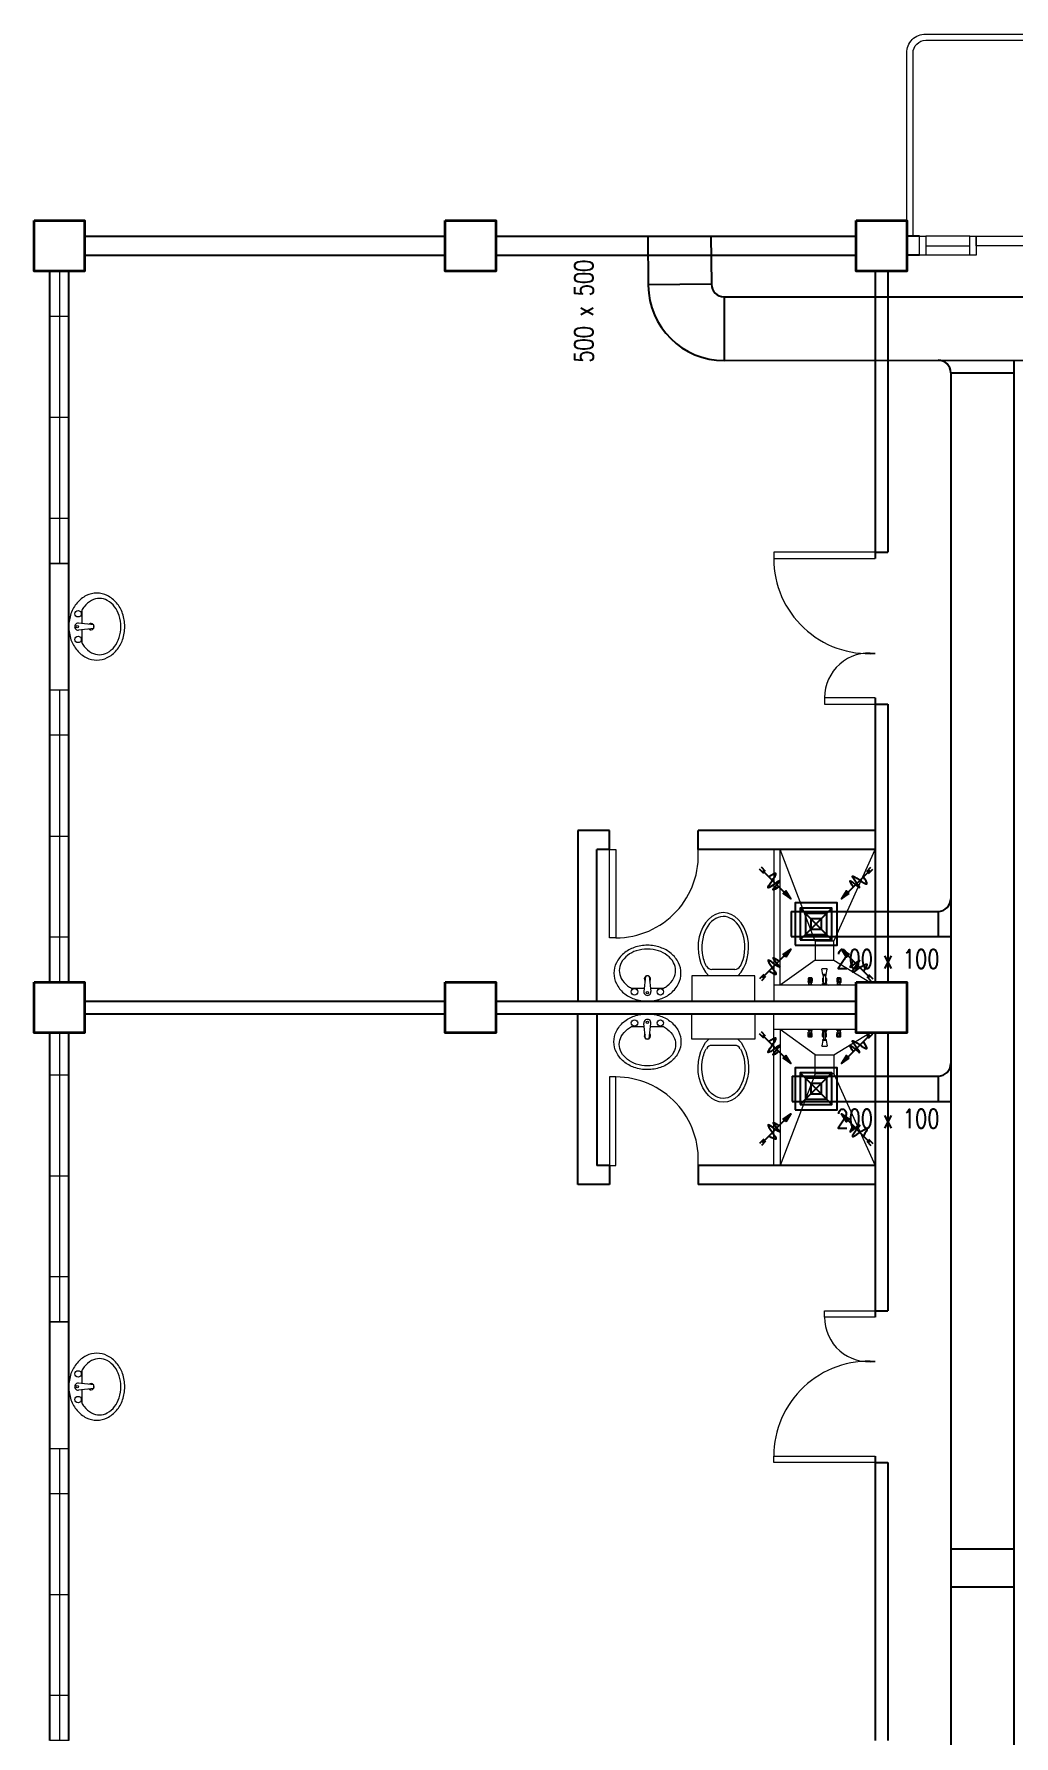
# Model space of a CAD drawing. Header units: millimetres. Extents: x 3 to 434, y 1 to 233.
# Drawn here: x 13.72 to 21.47, y 46.92 to 60.39 of the extents above; entities that cross this region are included whole.
import ezdxf

# ---------------------------------------------------------------- set-up
doc = ezdxf.new("R2010")
doc.units = ezdxf.units.MM
doc.header["$MEASUREMENT"] = 0
for name, color, linetype in [('AIR', 7, 'Continuous'), ('AIR-00', 8, 'Continuous'), ('AIR-03', 30, 'Continuous'), ('ducting label', 7, 'Continuous'), ('exhaust', 1, 'Continuous')]:
    doc.layers.add(name, color=color, linetype=linetype)
doc.styles.add('Arch-Dim', font='simplex.shx', dxfattribs={"width": 0.75})

# ---------------------------------------------------------------- blocks, each defined once
blk = doc.blocks.new('GRILL-C-IN')
at = {"layer": 'AIR-00', "ltscale": 3}
for p, q in [((-0.623, 0.601), (-0.674, 0.651)), ((-0.601, 0.623), (-0.651, 0.674)), ((-0.637, 0.637), (-0.3, 0.3)), ((0.637, 0.637), (0.3, 0.3)), ((0.601, 0.623), (0.651, 0.674)), ((0.623, 0.601), (0.674, 0.651)), ((-0.637, -0.637), (-0.3, -0.3)), ((0.637, -0.637), (0.3, -0.3)), ((-0.623, -0.601), (-0.674, -0.651)), ((0.623, -0.601), (0.674, -0.651)), ((-0.601, -0.623), (-0.651, -0.674)), ((0.601, -0.623), (0.651, -0.674))]:
    blk.add_line(p, q, dxfattribs=at)
at = {"layer": 'AIR-00', "color": 50}
for p, q in [((-0.188, 0.187), (0.187, -0.188)), ((0.187, 0.187), (-0.188, -0.188))]:
    blk.add_line(p, q, dxfattribs=at)
at = {"layer": 'AIR-00', "ltscale": 3}
for points in [[(-0.362, 0.393), (-0.393, 0.362), (-0.3, 0.3)], [(0.393, 0.362), (0.362, 0.393), (0.3, 0.3)], [(-0.362, -0.393), (-0.393, -0.362), (-0.3, -0.3)], [(0.393, -0.362), (0.362, -0.393), (0.3, -0.3)]]:
    blk.add_lwpolyline(points, close=True, dxfattribs=at)
at = {"layer": 'AIR-00', "color": 50}
for points in [[(-0.188, -0.188), (0.187, -0.188), (0.187, 0.187), (-0.188, 0.187)], [(-0.125, -0.125), (0.125, -0.125), (0.125, 0.125), (-0.125, 0.125)], [(-0.062, -0.062), (0.062, -0.062), (0.062, 0.062), (-0.062, 0.062)]]:
    blk.add_lwpolyline(points, close=True, dxfattribs=at)
at = {"layer": 'AIR-00', "ltscale": 3}
for points in [[(-0.441, 0.441), (-0.512, 0.404), (-0.432, 0.514), (-0.568, 0.43), (-0.477, 0.6), (-0.561, 0.561)], [(0.441, 0.441), (0.404, 0.512), (0.514, 0.432), (0.43, 0.568), (0.6, 0.477), (0.561, 0.561)], [(-0.441, -0.441), (-0.512, -0.404), (-0.432, -0.514), (-0.568, -0.43), (-0.477, -0.6), (-0.561, -0.561)], [(0.441, -0.441), (0.404, -0.512), (0.514, -0.432), (0.43, -0.568), (0.6, -0.477), (0.561, -0.561)]]:
    blk.add_spline(points, degree=3, dxfattribs=at)
for points in [[(-0.3, 0.3), (-0.362, 0.393), (-0.393, 0.362)], [(0.3, 0.3), (0.393, 0.362), (0.362, 0.393)], [(-0.3, -0.3), (-0.362, -0.393), (-0.393, -0.362)], [(0.3, -0.3), (0.393, -0.362), (0.362, -0.393)]]:
    blk.add_solid(points, dxfattribs=at)
at = {"layer": 'AIR-03', "color": 6}
blk.add_lwpolyline([(-0.25, -0.25), (0.25, -0.25), (0.25, 0.25), (-0.25, 0.25)], close=True, dxfattribs=at)

msp = doc.modelspace()

# ---------------------------------------------------------------- linework, layer by layer
at = {"color": 8, "linetype": 'ByBlock', "lineweight": 25}
for p, q in [((14.12, 58.787), (16.97, 58.787)), ((17.37, 58.787), (20.22, 58.787)), ((20.72, 58.787), (20.62, 58.787)), ((14.12, 58.637), (16.97, 58.637)), ((17.37, 58.637), (20.22, 58.637)), ((20.72, 58.637), (20.62, 58.637)), ((13.845, 52.887), (13.845, 58.512)), ((13.995, 52.887), (13.995, 58.512)), ((20.37, 58.512), (20.37, 56.237)), ((20.47, 58.512), (20.47, 56.287)), ((20.37, 56.287), (20.47, 56.287)), ((20.37, 55.137), (20.37, 52.887)), ((20.37, 55.087), (20.47, 55.087)), ((20.47, 55.087), (20.47, 52.887)), ((18.02, 54.087), (18.02, 52.737)), ((14.12, 52.737), (16.97, 52.737)), ((17.37, 52.737), (20.22, 52.737)), ((14.12, 52.637), (16.97, 52.637)), ((17.37, 52.637), (20.22, 52.637)), ((18.02, 51.287), (18.02, 52.637)), ((13.845, 46.887), (13.845, 52.487)), ((13.995, 46.887), (13.995, 52.487)), ((20.37, 52.487), (20.37, 50.237)), ((20.47, 52.487), (20.47, 50.287)), ((18.97, 51.437), (18.97, 51.287)), ((20.37, 50.287), (20.47, 50.287)), ((20.37, 49.137), (20.37, 46.887)), ((20.37, 49.087), (20.47, 49.087)), ((20.47, 49.087), (20.47, 46.887))]:
    msp.add_line(p, q, dxfattribs=at)
at = {"color": 8, "linetype": 'ByBlock', "lineweight": 13}
for p, q in [((21.12, 58.787), (20.77, 58.787)), ((20.77, 58.712), (21.12, 58.712)), ((21.12, 58.637), (20.77, 58.637))]:
    msp.add_line(p, q, dxfattribs=at)
at = {"color": 8, "linetype": 'ByBlock', "lineweight": 9}
for p, q in [((13.92, 58.512), (13.92, 56.199)), ((13.845, 57.355), (13.845, 58.155)), ((13.845, 58.155), (13.995, 58.155)), ((13.995, 58.155), (13.995, 56.555)), ((13.845, 57.355), (13.995, 57.355)), ((13.995, 56.555), (13.845, 56.555)), ((13.845, 56.199), (13.995, 56.199)), ((13.845, 55.199), (13.995, 55.199)), ((13.92, 55.199), (13.92, 52.887)), ((13.845, 54.043), (13.845, 54.843)), ((13.845, 54.843), (13.995, 54.843)), ((13.995, 54.843), (13.995, 53.243)), ((13.845, 54.043), (13.995, 54.043)), ((13.995, 53.243), (13.845, 53.243)), ((20.22, 52.862), (19.57, 52.862)), ((18.17, 52.737), (20.12, 52.737)), ((18.17, 52.637), (20.12, 52.637)), ((20.22, 52.512), (19.57, 52.512)), ((13.92, 52.487), (13.92, 50.199)), ((13.845, 51.355), (13.845, 52.155)), ((13.845, 52.155), (13.995, 52.155)), ((13.995, 52.155), (13.995, 50.555)), ((13.845, 51.355), (13.995, 51.355)), ((13.995, 50.555), (13.845, 50.555)), ((13.845, 50.199), (13.995, 50.199)), ((13.845, 49.199), (13.995, 49.199)), ((13.92, 49.199), (13.92, 46.887)), ((13.845, 48.043), (13.845, 48.843)), ((13.845, 48.843), (13.995, 48.843)), ((13.995, 48.843), (13.995, 47.243)), ((13.845, 48.043), (13.995, 48.043)), ((13.995, 47.243), (13.845, 47.243))]:
    msp.add_line(p, q, dxfattribs=at)
at = {"color": 8, "lineweight": 9}
for p, q in [((14.193, 55.714), (14.071, 55.727)), ((14.193, 55.685), (14.071, 55.671)), ((18.555, 52.935), (18.542, 52.813)), ((18.584, 52.935), (18.598, 52.813)), ((18.92, 52.937), (18.92, 52.737)), ((19.42, 52.937), (18.92, 52.937)), ((19.26, 52.987), (19.08, 52.987)), ((19.42, 52.737), (19.42, 52.937)), ((19.843, 52.919), (19.84, 52.917)), ((19.84, 52.917), (19.84, 52.895)), ((19.873, 52.917), (19.84, 52.917)), ((19.843, 52.92), (19.843, 52.919)), ((19.869, 52.92), (19.843, 52.92)), ((19.869, 52.919), (19.843, 52.919)), ((19.843, 52.908), (19.843, 52.896)), ((19.85, 52.908), (19.85, 52.896)), ((19.862, 52.908), (19.862, 52.896)), ((19.869, 52.92), (19.869, 52.919)), ((19.869, 52.919), (19.873, 52.917)), ((19.869, 52.908), (19.869, 52.896)), ((19.873, 52.917), (19.873, 52.895)), ((19.958, 52.947), (19.949, 52.989)), ((19.951, 52.994), (19.989, 52.994)), ((19.957, 52.919), (19.953, 52.917)), ((19.962, 52.917), (19.953, 52.917)), ((19.953, 52.917), (19.953, 52.895)), ((19.962, 52.92), (19.957, 52.92)), ((19.957, 52.92), (19.957, 52.919)), ((19.962, 52.919), (19.957, 52.919)), ((19.957, 52.908), (19.957, 52.896)), ((19.982, 52.947), (19.958, 52.947)), ((19.958, 52.947), (19.958, 52.94)), ((19.982, 52.947), (19.958, 52.947)), ((19.958, 52.94), (19.982, 52.94)), ((19.962, 52.877), (19.962, 52.94)), ((19.977, 52.94), (19.977, 52.877)), ((19.983, 52.92), (19.977, 52.92)), ((19.983, 52.919), (19.977, 52.919)), ((19.987, 52.917), (19.977, 52.917)), ((19.982, 52.947), (19.991, 52.989)), ((19.982, 52.94), (19.982, 52.947)), ((19.983, 52.92), (19.983, 52.919)), ((19.983, 52.919), (19.987, 52.917)), ((19.983, 52.908), (19.983, 52.896)), ((19.987, 52.917), (19.987, 52.895)), ((20.07, 52.919), (20.067, 52.917)), ((20.1, 52.917), (20.067, 52.917)), ((20.067, 52.917), (20.067, 52.895)), ((20.097, 52.92), (20.07, 52.92)), ((20.07, 52.92), (20.07, 52.919)), ((20.097, 52.919), (20.07, 52.919)), ((20.07, 52.908), (20.07, 52.896)), ((20.077, 52.908), (20.077, 52.896)), ((20.09, 52.908), (20.09, 52.896)), ((20.097, 52.92), (20.097, 52.919)), ((20.097, 52.919), (20.1, 52.917)), ((20.097, 52.908), (20.097, 52.896)), ((20.1, 52.917), (20.1, 52.895)), ((19.839, 52.863), (19.843, 52.869)), ((19.839, 52.863), (19.839, 52.862)), ((19.873, 52.863), (19.839, 52.863)), ((19.873, 52.862), (19.839, 52.862)), ((19.84, 52.895), (19.842, 52.891)), ((19.842, 52.889), (19.842, 52.883)), ((19.87, 52.883), (19.842, 52.883)), ((19.842, 52.883), (19.843, 52.881)), ((19.843, 52.895), (19.85, 52.895)), ((19.87, 52.881), (19.843, 52.881)), ((19.87, 52.869), (19.843, 52.869)), ((19.845, 52.869), (19.845, 52.881)), ((19.869, 52.895), (19.862, 52.895)), ((19.868, 52.869), (19.868, 52.881)), ((19.87, 52.889), (19.87, 52.883)), ((19.87, 52.883), (19.87, 52.881)), ((19.873, 52.863), (19.87, 52.869)), ((19.873, 52.895), (19.871, 52.891)), ((19.873, 52.863), (19.873, 52.862)), ((19.941, 52.862), (19.953, 52.868)), ((19.999, 52.862), (19.941, 52.862)), ((19.953, 52.895), (19.955, 52.891)), ((19.953, 52.877), (19.987, 52.877)), ((19.953, 52.868), (19.953, 52.877)), ((19.953, 52.868), (19.987, 52.868)), ((19.987, 52.868), (19.953, 52.868)), ((19.956, 52.889), (19.956, 52.883)), ((19.962, 52.883), (19.956, 52.883)), ((19.956, 52.883), (19.957, 52.881)), ((19.957, 52.895), (19.962, 52.895)), ((19.962, 52.881), (19.957, 52.881)), ((19.959, 52.877), (19.959, 52.881)), ((19.977, 52.877), (19.962, 52.877)), ((19.983, 52.895), (19.977, 52.895)), ((19.984, 52.883), (19.977, 52.883)), ((19.983, 52.881), (19.977, 52.881)), ((19.981, 52.877), (19.981, 52.881)), ((19.984, 52.883), (19.983, 52.881)), ((19.987, 52.895), (19.984, 52.891)), ((19.984, 52.889), (19.984, 52.883)), ((19.987, 52.877), (19.987, 52.868)), ((19.987, 52.868), (19.999, 52.862)), ((20.066, 52.862), (20.07, 52.869)), ((20.101, 52.862), (20.066, 52.862)), ((20.101, 52.862), (20.066, 52.862)), ((20.066, 52.862), (20.066, 52.862)), ((20.067, 52.895), (20.069, 52.891)), ((20.07, 52.895), (20.078, 52.895)), ((20.07, 52.889), (20.07, 52.883)), ((20.07, 52.883), (20.07, 52.881)), ((20.098, 52.883), (20.07, 52.883)), ((20.097, 52.881), (20.07, 52.881)), ((20.097, 52.869), (20.07, 52.869)), ((20.072, 52.869), (20.072, 52.881)), ((20.097, 52.895), (20.089, 52.895)), ((20.095, 52.869), (20.095, 52.881)), ((20.098, 52.883), (20.097, 52.881)), ((20.101, 52.862), (20.097, 52.869)), ((20.1, 52.895), (20.098, 52.891)), ((20.098, 52.889), (20.098, 52.883)), ((20.101, 52.862), (20.101, 52.862)), ((18.92, 52.737), (19.42, 52.737)), ((18.555, 52.439), (18.542, 52.561)), ((18.584, 52.439), (18.598, 52.561)), ((18.92, 52.437), (18.92, 52.637)), ((18.92, 52.637), (19.42, 52.637)), ((19.42, 52.637), (19.42, 52.437)), ((19.839, 52.511), (19.839, 52.512)), ((19.873, 52.512), (19.839, 52.512)), ((19.839, 52.511), (19.843, 52.504)), ((19.873, 52.511), (19.839, 52.511)), ((19.87, 52.504), (19.843, 52.504)), ((19.845, 52.504), (19.845, 52.492)), ((19.868, 52.504), (19.868, 52.492)), ((19.873, 52.511), (19.87, 52.504)), ((19.873, 52.511), (19.873, 52.512)), ((19.941, 52.512), (19.953, 52.506)), ((19.999, 52.512), (19.941, 52.512)), ((19.953, 52.506), (19.987, 52.506)), ((19.987, 52.506), (19.953, 52.506)), ((19.953, 52.506), (19.953, 52.496)), ((19.987, 52.506), (19.999, 52.512)), ((19.987, 52.496), (19.987, 52.506)), ((20.101, 52.512), (20.066, 52.512)), ((20.066, 52.511), (20.066, 52.512)), ((20.101, 52.511), (20.066, 52.511)), ((20.066, 52.511), (20.07, 52.504)), ((20.097, 52.504), (20.07, 52.504)), ((20.072, 52.504), (20.072, 52.492)), ((20.095, 52.504), (20.095, 52.492)), ((20.101, 52.511), (20.097, 52.504)), ((20.101, 52.511), (20.101, 52.512)), ((19.42, 52.437), (18.92, 52.437)), ((19.26, 52.387), (19.08, 52.387)), ((19.84, 52.478), (19.842, 52.482)), ((19.84, 52.456), (19.84, 52.478)), ((19.843, 52.455), (19.84, 52.456)), ((19.873, 52.456), (19.84, 52.456)), ((19.842, 52.49), (19.843, 52.492)), ((19.842, 52.484), (19.842, 52.49)), ((19.87, 52.49), (19.842, 52.49)), ((19.87, 52.492), (19.843, 52.492)), ((19.843, 52.478), (19.85, 52.478)), ((19.843, 52.465), (19.843, 52.477)), ((19.843, 52.453), (19.843, 52.455)), ((19.869, 52.455), (19.843, 52.455)), ((19.869, 52.453), (19.843, 52.453)), ((19.85, 52.465), (19.85, 52.477)), ((19.869, 52.478), (19.862, 52.478)), ((19.862, 52.465), (19.862, 52.477)), ((19.869, 52.465), (19.869, 52.477)), ((19.869, 52.455), (19.873, 52.456)), ((19.869, 52.453), (19.869, 52.455)), ((19.87, 52.49), (19.87, 52.492)), ((19.87, 52.484), (19.87, 52.49)), ((19.873, 52.478), (19.871, 52.482)), ((19.873, 52.456), (19.873, 52.478)), ((19.958, 52.426), (19.949, 52.384)), ((19.951, 52.38), (19.989, 52.38)), ((19.953, 52.496), (19.987, 52.496)), ((19.953, 52.478), (19.955, 52.482)), ((19.953, 52.456), (19.953, 52.478)), ((19.962, 52.456), (19.953, 52.456)), ((19.957, 52.455), (19.953, 52.456)), ((19.956, 52.49), (19.957, 52.492)), ((19.962, 52.49), (19.956, 52.49)), ((19.956, 52.484), (19.956, 52.49)), ((19.962, 52.492), (19.957, 52.492)), ((19.957, 52.478), (19.962, 52.478)), ((19.957, 52.465), (19.957, 52.477)), ((19.962, 52.455), (19.957, 52.455)), ((19.957, 52.453), (19.957, 52.455)), ((19.962, 52.453), (19.957, 52.453)), ((19.958, 52.426), (19.958, 52.434)), ((19.958, 52.434), (19.982, 52.434)), ((19.982, 52.426), (19.958, 52.426)), ((19.982, 52.426), (19.958, 52.426)), ((19.959, 52.496), (19.959, 52.492)), ((19.962, 52.496), (19.962, 52.434)), ((19.977, 52.496), (19.962, 52.496)), ((19.977, 52.434), (19.977, 52.496)), ((19.983, 52.492), (19.977, 52.492)), ((19.984, 52.49), (19.977, 52.49)), ((19.983, 52.478), (19.977, 52.478)), ((19.987, 52.456), (19.977, 52.456)), ((19.983, 52.455), (19.977, 52.455)), ((19.983, 52.453), (19.977, 52.453)), ((19.981, 52.496), (19.981, 52.492)), ((19.982, 52.434), (19.982, 52.426)), ((19.982, 52.426), (19.991, 52.384)), ((19.984, 52.49), (19.983, 52.492)), ((19.983, 52.465), (19.983, 52.477)), ((19.983, 52.455), (19.987, 52.456)), ((19.983, 52.453), (19.983, 52.455)), ((19.984, 52.484), (19.984, 52.49)), ((19.987, 52.478), (19.984, 52.482)), ((19.987, 52.456), (19.987, 52.478)), ((20.067, 52.478), (20.069, 52.482)), ((20.067, 52.456), (20.067, 52.478)), ((20.1, 52.456), (20.067, 52.456)), ((20.07, 52.455), (20.067, 52.456)), ((20.07, 52.49), (20.07, 52.492)), ((20.097, 52.492), (20.07, 52.492)), ((20.098, 52.49), (20.07, 52.49)), ((20.07, 52.484), (20.07, 52.49)), ((20.07, 52.478), (20.078, 52.478)), ((20.07, 52.465), (20.07, 52.477)), ((20.097, 52.455), (20.07, 52.455)), ((20.07, 52.453), (20.07, 52.455)), ((20.097, 52.453), (20.07, 52.453)), ((20.077, 52.465), (20.077, 52.477)), ((20.097, 52.478), (20.089, 52.478)), ((20.09, 52.465), (20.09, 52.477)), ((20.098, 52.49), (20.097, 52.492)), ((20.097, 52.465), (20.097, 52.477)), ((20.097, 52.455), (20.1, 52.456)), ((20.097, 52.453), (20.097, 52.455)), ((20.098, 52.484), (20.098, 52.49)), ((20.1, 52.478), (20.098, 52.482)), ((20.1, 52.456), (20.1, 52.478)), ((14.193, 49.701), (14.071, 49.715)), ((14.193, 49.672), (14.071, 49.659))]:
    msp.add_line(p, q, dxfattribs=at)
at = {"color": 8, "linetype": 'ByBlock', "lineweight": 25, "ltscale": 0.3}
for p, q in [((18.27, 54.087), (18.02, 54.087)), ((18.27, 53.937), (18.27, 54.087)), ((20.37, 54.087), (18.97, 54.087)), ((18.97, 53.937), (18.97, 54.087)), ((18.27, 53.937), (18.17, 53.937)), ((18.17, 52.737), (18.17, 53.937)), ((20.37, 53.937), (18.97, 53.937)), ((18.17, 52.637), (18.17, 51.437)), ((18.27, 51.437), (18.17, 51.437)), ((18.27, 51.437), (18.27, 51.287)), ((20.37, 51.437), (18.97, 51.437)), ((18.27, 51.287), (18.02, 51.287)), ((20.37, 51.287), (18.97, 51.287))]:
    msp.add_line(p, q, dxfattribs=at)
at = {"color": 8, "linetype": 'ByBlock', "lineweight": 9, "ltscale": 0.3}
for p, q in [((19.895, 53.212), (19.62, 53.937)), ((20.045, 53.212), (20.37, 53.937)), ((19.895, 53.062), (19.62, 52.862)), ((20.045, 53.062), (20.329, 52.887)), ((19.895, 52.312), (19.62, 52.512)), ((20.045, 52.312), (20.329, 52.487)), ((19.895, 52.162), (19.62, 51.437)), ((20.045, 52.162), (20.37, 51.437))]:
    msp.add_line(p, q, dxfattribs=at)
at = {"color": 8, "linetype": 'ByBlock', "lineweight": 9}
for points in [[(20.62, 58.787), (20.62, 60.237, -0.414214), (20.77, 60.387), (23.57, 60.387, -0.414214), (23.72, 60.237), (23.72, 58.912), (23.72, 59.562)], [(20.67, 58.787), (20.67, 60.237, -0.414214), (20.77, 60.337), (23.57, 60.337, -0.414214), (23.67, 60.237), (23.67, 59.582)]]:
    msp.add_lwpolyline(points, format="xyb", dxfattribs=at)
at = {"color": 8, "linetype": 'ByBlock', "lineweight": 35}
for points in [[(13.72, 58.912), (14.12, 58.912), (14.12, 58.512), (13.72, 58.512)], [(16.97, 58.912), (17.37, 58.912), (17.37, 58.512), (16.97, 58.512)], [(20.22, 58.912), (20.62, 58.912), (20.62, 58.512), (20.22, 58.512)], [(13.72, 52.887), (14.12, 52.887), (14.12, 52.487), (13.72, 52.487)], [(16.97, 52.887), (17.37, 52.887), (17.37, 52.487), (16.97, 52.487)], [(20.22, 52.887), (20.62, 52.887), (20.62, 52.487), (20.22, 52.487)]]:
    msp.add_lwpolyline(points, close=True, dxfattribs=at)
at = {"color": 8, "linetype": 'ByBlock', "lineweight": 13}
for points in [[(20.77, 58.787), (20.77, 58.637), (20.72, 58.637), (20.72, 58.787)], [(21.17, 58.787), (21.17, 58.637), (21.12, 58.637), (21.12, 58.787)], [(21.17, 58.787), (21.97, 58.787), (21.97, 58.712), (21.17, 58.712)]]:
    msp.add_lwpolyline(points, close=True, dxfattribs=at)
at = {"color": 8, "lineweight": 9}
for points in [[(13.845, 58.512), (13.995, 58.512), (13.995, 56.199), (13.845, 56.199)], [(13.845, 55.199), (13.995, 55.199), (13.995, 52.887), (13.845, 52.887)], [(13.845, 52.487), (13.995, 52.487), (13.995, 50.199), (13.845, 50.199)], [(13.845, 49.199), (13.995, 49.199), (13.995, 46.887), (13.845, 46.887)]]:
    msp.add_lwpolyline(points, close=True, dxfattribs=at)
at = {"color": 8, "lineweight": 13, "ltscale": 0.03}
for points in [[(20.37, 56.237), (20.37, 56.287), (19.57, 56.287), (19.57, 56.237)], [(20.37, 55.087), (20.37, 55.137), (19.97, 55.137), (19.97, 55.087)], [(18.27, 53.937), (18.32, 53.937), (18.32, 53.237), (18.27, 53.237)], [(18.27, 51.437), (18.32, 51.437), (18.32, 52.137), (18.27, 52.137)], [(20.37, 50.287), (20.37, 50.237), (19.97, 50.237), (19.97, 50.287)], [(20.37, 49.137), (20.37, 49.087), (19.57, 49.087), (19.57, 49.137)]]:
    msp.add_lwpolyline(points, close=True, dxfattribs=at)
at = {"color": 8, "lineweight": 9}
for points in [[(14.216, 55.434, 0.11576), (14.298, 55.454, 0.104047), (14.372, 55.512, 0.090875), (14.42, 55.596, 0.083344), (14.437, 55.699, 0.083344), (14.42, 55.803, 0.090875), (14.372, 55.887, 0.104047), (14.298, 55.945, 0.11576), (14.216, 55.964, 0.11576), (14.133, 55.945, 0.104047), (14.06, 55.887, 0.090875), (14.012, 55.803, 0.083344), (13.995, 55.699, 0.083344), (14.012, 55.596, 0.090875), (14.06, 55.512, 0.104047), (14.133, 55.454, 0.11576)], [(18.835, 52.958, 0.11576), (18.816, 53.04, 0.104047), (18.757, 53.114, 0.090875), (18.673, 53.161, 0.083344), (18.57, 53.179, 0.083344), (18.466, 53.161, 0.090875), (18.383, 53.114, 0.104047), (18.324, 53.04, 0.11576), (18.305, 52.958, 0.11576), (18.324, 52.875, 0.104047), (18.383, 52.801, 0.090875), (18.466, 52.754, 0.083344), (18.57, 52.737, 0.083344), (18.673, 52.754, 0.090875), (18.757, 52.801, 0.104047), (18.816, 52.875, 0.11576)], [(18.835, 52.416, -0.11576), (18.816, 52.333, -0.104047), (18.757, 52.259, -0.090875), (18.673, 52.212, -0.083344), (18.57, 52.195, -0.083344), (18.466, 52.212, -0.090875), (18.383, 52.259, -0.104047), (18.324, 52.333, -0.11576), (18.305, 52.416, -0.11576), (18.324, 52.498, -0.104047), (18.383, 52.572, -0.090875), (18.466, 52.619, -0.083344), (18.57, 52.637, -0.083344), (18.673, 52.619, -0.090875), (18.757, 52.572, -0.104047), (18.816, 52.498, -0.11576)], [(14.216, 49.422, 0.11576), (14.298, 49.441, 0.104047), (14.372, 49.499, 0.090875), (14.42, 49.583, 0.083344), (14.437, 49.687, 0.083344), (14.42, 49.79, 0.090875), (14.372, 49.874, 0.104047), (14.298, 49.932, 0.11576), (14.216, 49.952, 0.11576), (14.133, 49.932, 0.104047), (14.06, 49.874, 0.090875), (14.012, 49.79, 0.083344), (13.995, 49.687, 0.083344), (14.012, 49.583, 0.090875), (14.06, 49.499, 0.104047), (14.133, 49.441, 0.11576)]]:
    msp.add_lwpolyline(points, format="xyb", close=True, dxfattribs=at)
for points in [[(14.237, 55.477, 0.124838), (14.299, 55.493, 0.105788), (14.357, 55.542, 0.086697), (14.393, 55.612, 0.076776), (14.407, 55.699, 0.076776), (14.393, 55.787, 0.086697), (14.357, 55.857, 0.105788), (14.299, 55.906, 0.124838), (14.237, 55.922, 0.124838), (14.174, 55.906, 0.105788), (14.117, 55.857, 0.040067), (14.097, 55.826), (14.097, 55.724, 0.040067)], [(14.097, 55.675), (14.097, 55.573, 0.040067), (14.117, 55.542, 0.105788), (14.174, 55.493, 0.124838), (14.237, 55.477, 0.124838)], [(18.792, 52.979, 0.124838), (18.777, 53.041, 0.105788), (18.727, 53.099, 0.086697), (18.657, 53.135, 0.076776), (18.57, 53.149, 0.076776), (18.482, 53.135, 0.086697), (18.413, 53.099, 0.105788), (18.363, 53.041, 0.124838), (18.347, 52.979, 0.124838), (18.363, 52.916, 0.105788), (18.413, 52.859, 0.040067), (18.443, 52.839), (18.546, 52.839, 0.040067)], [(18.594, 52.839), (18.697, 52.839, 0.040067), (18.727, 52.859, 0.105788), (18.777, 52.916, 0.124838), (18.792, 52.979, 0.124838)], [(18.792, 52.395, -0.124838), (18.777, 52.332, -0.105788), (18.727, 52.275, -0.086697), (18.657, 52.238, -0.076776), (18.57, 52.225, -0.076776), (18.482, 52.238, -0.086697), (18.413, 52.275, -0.105788), (18.363, 52.332, -0.124838), (18.347, 52.395, -0.124838), (18.363, 52.457, -0.105788), (18.413, 52.515, -0.040067), (18.443, 52.535), (18.546, 52.535, -0.040067)], [(18.594, 52.535), (18.697, 52.535, -0.040067), (18.727, 52.515, -0.105788), (18.777, 52.457, -0.124838), (18.792, 52.395, -0.124838)], [(14.237, 49.464, 0.124838), (14.299, 49.48, 0.105788), (14.357, 49.529, 0.086697), (14.393, 49.599, 0.076776), (14.407, 49.687, 0.076776), (14.393, 49.774, 0.086697), (14.357, 49.844, 0.105788), (14.299, 49.893, 0.124838), (14.237, 49.909, 0.124838), (14.174, 49.893, 0.105788), (14.117, 49.844, 0.040067), (14.097, 49.813), (14.097, 49.711, 0.040067)], [(14.097, 49.662), (14.097, 49.56, 0.040067), (14.117, 49.529, 0.105788), (14.174, 49.48, 0.124838), (14.237, 49.464, 0.124838)]]:
    msp.add_lwpolyline(points, format="xyb", dxfattribs=at)
at = {"color": 8, "linetype": 'ByBlock', "lineweight": 9, "ltscale": 0.3}
for points in [[(19.62, 52.862), (19.62, 53.937), (19.57, 53.937), (19.57, 52.737), (19.57, 52.737)], [(19.62, 52.512), (19.62, 51.437), (19.57, 51.437), (19.57, 52.637), (19.57, 52.637)]]:
    msp.add_lwpolyline(points, dxfattribs=at)
at = {"color": 8, "linetype": 'ByBlock', "lineweight": 9, "ltscale": 0.03}
for points in [[(19.895, 53.062), (20.045, 53.062), (20.045, 53.212), (19.895, 53.212)], [(19.895, 52.312), (20.045, 52.312), (20.045, 52.162), (19.895, 52.162)]]:
    msp.add_lwpolyline(points, close=True, dxfattribs=at)
at = {"color": 8, "lineweight": 9}
for centre, radius in [((14.068, 55.801), 0.0255), ((14.068, 55.598), 0.0255), ((14.061, 55.699), 0.0095), ((18.468, 52.81), 0.0255), ((18.57, 52.803), 0.0095), ((18.672, 52.81), 0.0255), ((18.468, 52.564), 0.0255), ((18.57, 52.57), 0.0095), ((18.672, 52.564), 0.0255), ((14.068, 49.788), 0.0255), ((14.061, 49.687), 0.0095), ((14.068, 49.585), 0.0255)]:
    msp.add_circle(centre, radius, dxfattribs=at)
at = {"color": 8, "lineweight": 13, "ltscale": 0.03}
for centre, radius, start, end in [((20.321, 56.237), 0.752, 180, 273.6952), ((20.323, 55.137), 0.353, 82.3719, 180), ((18.32, 53.889), 0.652, 270, 4.2422), ((18.32, 51.485), 0.652, 355.7578, 90), ((20.323, 50.237), 0.353, 180, 277.6281), ((20.321, 49.137), 0.752, 86.3048, 180)]:
    msp.add_arc(centre, radius, start, end, dxfattribs=at)
at = {"color": 8, "lineweight": 9}
for centre, radius, start, end in [((14.068, 55.699), 0.028, 83.7545, 276.2455), ((14.17, 55.699), 0.025, 36.3068, 131.2022), ((14.17, 55.699), 0.025, 228.7978, 323.6932), ((14.099, 55.699), 0.0948, 351.2026, 8.7974), ((14.17, 55.699), 0.025, 341.3793, 18.6207), ((18.57, 52.912), 0.025, 126.3068, 221.2022), ((18.57, 52.841), 0.0948, 81.2026, 98.7974), ((18.57, 52.912), 0.025, 71.3793, 108.6207), ((18.57, 52.912), 0.025, 318.7978, 53.6932), ((19.08, 53.037), 0.05, 208.0084, 270), ((19.26, 53.037), 0.05, 270, 331.8499), ((18.57, 52.81), 0.028, 173.7545, 6.2455), ((18.57, 52.564), 0.028, 353.7545, 186.2455), ((18.57, 52.462), 0.025, 138.7978, 233.6932), ((18.57, 52.533), 0.0948, 261.2026, 278.7974), ((18.57, 52.462), 0.025, 251.3793, 288.6207), ((18.57, 52.462), 0.025, 306.3068, 41.2022), ((19.08, 52.337), 0.05, 90, 151.9916), ((19.26, 52.337), 0.05, 28.1501, 90), ((14.068, 49.687), 0.028, 83.7545, 276.2455), ((14.17, 49.687), 0.025, 36.3068, 131.2022), ((14.099, 49.687), 0.0948, 351.2026, 8.7974), ((14.17, 49.687), 0.025, 341.3793, 18.6207), ((14.17, 49.687), 0.025, 228.7978, 323.6932)]:
    msp.add_arc(centre, radius, start, end, dxfattribs=at)
for centre, major_axis, ratio, start_param, end_param in [((19.17, 53.162), (0, -0.275), 0.727273, 0.612555, 5.670631), ((19.831, 52.907), (0.00896, 0.00896), 1, 5.560378, 6.271464), ((19.861, 52.908), (0.00738, 0.00738), 1, 1.497691, 2.282489), ((19.856, 52.913), (-0.00268, 0.00268), 1, -1.497915, -0.073106), ((19.852, 52.908), (-0.00738, 0.00738), 1, 4.000472, 4.78527), ((19.882, 52.907), (-0.00896, 0.00896), 1, 0.011497, 0.722582), ((19.953, 52.99), (0.00268, 0.00268), 1, 1.354119, 2.724181), ((19.944, 52.907), (-0.00896, 0.00896), 1, 3.989582, 4.700667), ((19.996, 52.907), (-0.00896, 0.00896), 1, 0.011497, 0.722582), ((20.058, 52.907), (0.00896, 0.00896), 1, 5.560378, 6.271464), ((20.088, 52.908), (0.00738, 0.00738), 1, 1.497691, 2.282489), ((20.084, 52.913), (-0.00268, 0.00268), 1, -1.497915, -0.073106), ((20.079, 52.908), (-0.00738, 0.00738), 1, 4.000472, 4.78527), ((20.109, 52.907), (-0.00896, 0.00896), 1, 0.011497, 0.722582), ((19.828, 52.902), (-0.0118, 0.0118), 1, 3.273911, 3.406137), ((19.839, 52.896), (0.00268, 0.00268), 1, 4.870036, 5.497675), ((19.838, 52.889), (0.00268, 0.00268), 1, 5.497675, 5.991616), ((19.854, 52.896), (-0.00268, 0.00268), 1, 0.785286, 1.412925), ((19.861, 52.901), (0.00887, 0.00887), 1, 2.983721, 3.344735), ((19.856, 52.894), (-0.00268, 0.00268), 1, 1.773938, 2.938226), ((19.851, 52.901), (0.00887, 0.00887), 1, 4.509022, 4.870036), ((19.859, 52.896), (-0.00268, 0.00268), 1, 3.299239, 3.926878), ((19.873, 52.896), (0.00268, 0.00268), 1, 2.356082, 2.983721), ((19.885, 52.902), (-0.0118, 0.0118), 1, 1.306028, 1.438253), ((19.874, 52.889), (0.00268, 0.00268), 1, 1.862141, 2.356082), ((19.942, 52.902), (0.0118, 0.0118), 1, 4.844707, 4.976933), ((19.952, 52.889), (-0.00268, 0.00268), 1, 3.926878, 4.42082), ((19.953, 52.896), (-0.00268, 0.00268), 1, 3.299239, 3.926878), ((19.987, 52.896), (-0.00268, 0.00268), 1, 0.785286, 1.412925), ((19.998, 52.902), (0.0118, 0.0118), 1, 2.876824, 3.009049), ((19.988, 52.889), (-0.00268, 0.00268), 1, 0.291344, 0.785286), ((20.055, 52.902), (-0.0118, 0.0118), 1, 3.273911, 3.406137), ((20.066, 52.889), (0.00268, 0.00268), 1, 5.497675, 5.991616), ((20.067, 52.896), (0.00268, 0.00268), 1, 4.870036, 5.497675), ((20.081, 52.896), (-0.00268, 0.00268), 1, 0.785286, 1.412925), ((20.088, 52.901), (0.00887, 0.00887), 1, 2.983721, 3.344735), ((20.084, 52.894), (-0.00268, 0.00268), 1, 1.773938, 2.938226), ((20.079, 52.901), (0.00887, 0.00887), 1, 4.509022, 4.870036), ((20.086, 52.896), (-0.00268, 0.00268), 1, 3.299239, 3.926878), ((20.1, 52.896), (0.00268, 0.00268), 1, 2.356082, 2.983721), ((20.112, 52.902), (0.0118, 0.0118), 1, 2.876824, 3.009049), ((20.101, 52.889), (0.00268, 0.00268), 1, 1.862141, 2.356082), ((19.987, 52.383), (-0.00268, 0.00268), 1, 2.92514, 4.295202)]:
    msp.add_ellipse(centre, major_axis=major_axis, ratio=ratio, start_param=start_param, end_param=end_param, dxfattribs=at)
at = {"color": 8, "lineweight": 9, "extrusion": (-4.99074e-41, 2.88216e-41, -1)}
msp.add_ellipse((19.987, 52.99), major_axis=(0.00268, 0.00268), ratio=1, start_param=-0.216453, end_param=1.153609, dxfattribs=at)
at = {"color": 8, "lineweight": 9, "extrusion": (0, 0, -1)}
msp.add_ellipse((19.17, 52.212), major_axis=(0, 0.275), ratio=0.727273, start_param=0.612555, end_param=5.670631, dxfattribs=at)
at = {"color": 8, "lineweight": 9, "extrusion": (-4.99074e-41, -2.88216e-41, -1)}
for centre, major_axis, start_param, end_param in [((19.831, 52.466), (-0.00896, 0.00896), 2.418785, 3.129871), ((19.828, 52.471), (-0.0118, 0.0118), 1.703115, 1.83534), ((19.838, 52.484), (-0.00268, 0.00268), 2.356082, 2.850023), ((19.839, 52.477), (-0.00268, 0.00268), 1.728443, 2.356082), ((19.854, 52.477), (-0.00268, -0.00268), 0.785286, 1.412925), ((19.861, 52.466), (-0.00738, -0.00738), 6.21008, 6.994878), ((19.861, 52.472), (-0.00887, 0.00887), -0.157871, 0.203142), ((19.856, 52.479), (-0.00268, 0.00268), 0.203142, 1.36743), ((19.856, 52.461), (-0.00268, 0.00268), 3.214474, 4.639283), ((19.851, 52.472), (-0.00887, -0.00887), 2.938226, 3.299239), ((19.852, 52.466), (-0.00738, -0.00738), 4.000472, 4.78527), ((19.859, 52.477), (-0.00268, -0.00268), 3.299239, 3.926878), ((19.873, 52.477), (-0.00268, -0.00268), 0.785286, 1.412925), ((19.882, 52.466), (-0.00896, 0.00896), -1.559299, -0.848214), ((19.874, 52.484), (-0.00268, 0.00268), -1.279452, -0.785511), ((19.885, 52.471), (-0.0118, 0.0118), -0.264769, -0.132543), ((19.953, 52.383), (-0.00268, -0.00268), 6.066508, 7.43657), ((19.944, 52.466), (-0.00896, 0.00896), 2.418785, 3.129871), ((19.952, 52.484), (-0.00268, -0.00268), 3.926878, 4.42082), ((19.942, 52.471), (-0.0118, -0.0118), 3.273911, 3.406137), ((19.953, 52.477), (-0.00268, -0.00268), 3.299239, 3.926878), ((19.987, 52.477), (-0.00268, 0.00268), -0.785511, -0.157871), ((19.996, 52.466), (-0.00896, -0.00896), 0.011497, 0.722582), ((19.988, 52.484), (-0.00268, 0.00268), -1.279452, -0.785511), ((19.998, 52.471), (-0.0118, -0.0118), 1.306028, 1.438253), ((20.058, 52.466), (-0.00896, -0.00896), 3.989582, 4.700667), ((20.066, 52.484), (-0.00268, -0.00268), 3.926878, 4.42082), ((20.055, 52.471), (-0.0118, 0.0118), 1.703115, 1.83534), ((20.067, 52.477), (-0.00268, -0.00268), 3.299239, 3.926878), ((20.081, 52.477), (-0.00268, -0.00268), 0.785286, 1.412925), ((20.088, 52.466), (-0.00738, 0.00738), 4.639283, 5.424081), ((20.088, 52.472), (-0.00887, -0.00887), 1.412925, 1.773938), ((20.084, 52.479), (-0.00268, 0.00268), 0.203142, 1.36743), ((20.084, 52.461), (-0.00268, -0.00268), 4.78527, 6.21008), ((20.079, 52.472), (-0.00887, 0.00887), 1.36743, 1.728443), ((20.079, 52.466), (-0.00738, -0.00738), 4.000472, 4.78527), ((20.086, 52.477), (-0.00268, -0.00268), 3.299239, 3.926878), ((20.112, 52.471), (-0.0118, 0.0118), -0.264769, -0.132543), ((20.1, 52.477), (-0.00268, 0.00268), -0.785511, -0.157871), ((20.109, 52.466), (-0.00896, 0.00896), -1.559299, -0.848214), ((20.101, 52.484), (-0.00268, -0.00268), 0.291344, 0.785286)]:
    msp.add_ellipse(centre, major_axis=major_axis, ratio=1, start_param=start_param, end_param=end_param, dxfattribs=at)
at = {"color": 8, "lineweight": 9}
for points in [[(19.305, 53.013), (19.313, 53.03), (19.321, 53.048), (19.348, 53.139), (19.343, 53.226), (19.285, 53.358), (19.235, 53.399), (19.137, 53.412), (19.084, 53.386), (19.01, 53.275), (18.993, 53.192), (19.008, 53.078), (19.02, 53.043), (19.035, 53.013)], [(19.305, 52.36), (19.313, 52.344), (19.321, 52.326), (19.348, 52.235), (19.343, 52.147), (19.285, 52.016), (19.235, 51.975), (19.137, 51.961), (19.084, 51.987), (19.01, 52.098), (18.993, 52.182), (19.008, 52.296), (19.02, 52.331), (19.035, 52.36)]]:
    msp.add_open_spline(points, degree=3, knots=[0.937253, 0.937253, 0.937253, 0.937253, 1.185372, 1.185372, 2.113864, 2.113864, 3.042356, 3.042356, 3.970847, 3.970847, 4.899339, 4.899339, 5.346062, 5.346062, 5.346062, 5.346062], dxfattribs=at)
at = {"layer": 'exhaust'}
for p, q in [((18.572, 58.788), (18.576, 58.398)), ((19.072, 58.793), (19.076, 58.407)), ((19.076, 58.407), (18.576, 58.402)), ((19.176, 58.308), (21.668, 58.309)), ((19.176, 58.308), (19.177, 57.804)), ((19.177, 57.804), (21.668, 57.808)), ((21.468, 57.808), (21.468, 28.664)), ((20.968, 57.707), (20.968, 28.664)), ((20.968, 57.707), (21.468, 57.707)), ((19.706, 53.447), (20.868, 53.447)), ((19.706, 53.447), (19.706, 53.247)), ((20.868, 53.447), (20.868, 53.247)), ((19.706, 53.247), (20.968, 53.247)), ((19.715, 52.144), (20.868, 52.144)), ((19.715, 52.144), (19.715, 51.944)), ((20.868, 52.144), (20.868, 51.944)), ((19.715, 51.944), (20.968, 51.944)), ((21.468, 48.401), (20.968, 48.401)), ((21.468, 48.101), (20.968, 48.101))]:
    msp.add_line(p, q, dxfattribs=at)
for centre, radius, start, end in [((19.176, 58.404), 0.6, 180.5474, 270.1084), ((19.176, 58.408), 0.1, 180.5474, 270.029), ((20.868, 57.707), 0.1, 0.0004, 90.1084), ((20.868, 53.547), 0.1, 270.0004, 0.0004), ((20.868, 52.244), 0.1, 270.0004, 0.0004)]:
    msp.add_arc(centre, radius, start, end, dxfattribs=at)

# ---------------------------------------------------------------- block references
at = {"layer": 'AIR', "xscale": 0.6658363358532475, "yscale": 0.6658363358532475, "zscale": 0.6658363358532475}
for p in [(19.904, 53.347), (19.904, 52.044)]:
    msp.add_blockref('GRILL-C-IN', p, dxfattribs=at)

# ---------------------------------------------------------------- texts
at = {"layer": 'ducting label', "color": 240, "linetype": 'Continuous', "lineweight": 25, "true_color": 0xed1f24, "insert": (17.992, 57.787), "char_height": 0.15, "attachment_point": 1, "rotation": 90, "style": 'Arch-Dim'}
msp.add_mtext_dynamic_manual_height_columns('\\A1;500 x 500', width=1.19515, gutter_width=1.011, heights=[0], dxfattribs=at)
at = {"layer": 'ducting label', "color": 3, "linetype": 'Continuous', "lineweight": 25, "char_height": 0.15, "attachment_point": 1, "style": 'Arch-Dim'}
for insert in [(20.064, 53.145), (20.064, 51.882)]:
    msp.add_mtext_dynamic_manual_height_columns('\\A1;{\\C240;\\c2367469;200 x 100}', width=1.19515, gutter_width=1.011, heights=[0], dxfattribs=dict(at, insert=insert))

doc.saveas('drawing.dxf')
